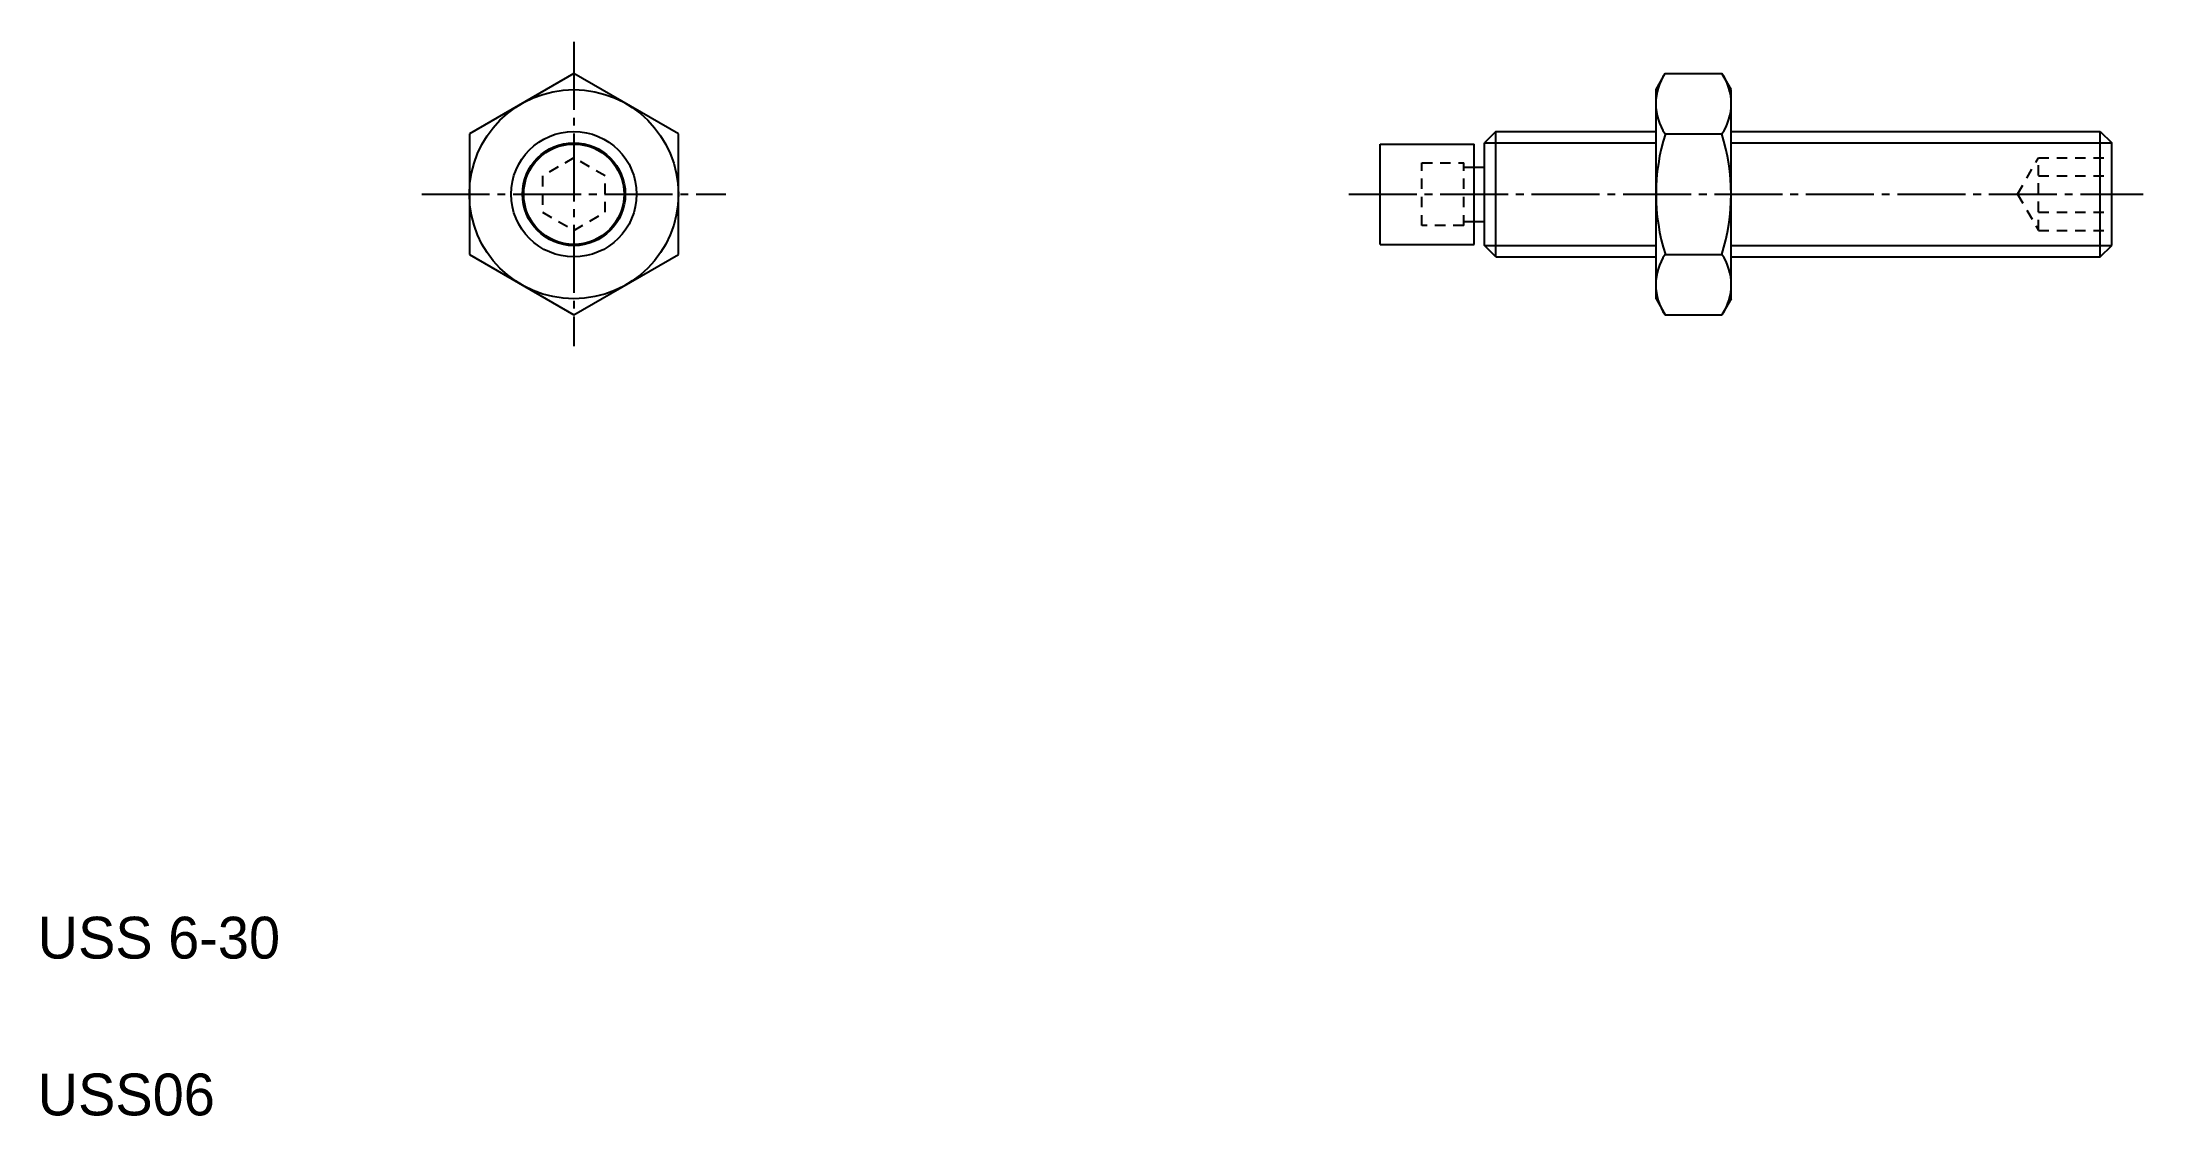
# Model space of a CAD drawing. Extents: x 5 to 106, y 5 to 56.
import ezdxf

# ---------------------------------------------------------------- set-up
doc = ezdxf.new("R2010")
doc.units = 0
doc.header["$LTSCALE"] = 0.25
doc.linetypes.add('CENTER', pattern=[17.5, 13, -1.5, 1.5, -1.5])
doc.linetypes.add('DASHED', pattern=[3.5, 2, -1.5])
doc.layers.get('0').update_dxf_attribs({"linetype": 'CONTINUOUS'})
doc.layers.add('CENTER', color=1, linetype='CENTER')

msp = doc.modelspace()

# ---------------------------------------------------------------- linework, layer by layer
at = {"color": 7, "linetype": 'CONTINUOUS'}
for p, q in [((30.65, 54.84), (25.65, 51.95)), ((35.65, 51.95), (30.65, 54.84)), ((82.42, 54.06), (82.86, 54.84)), ((82.86, 54.84), (85.57, 54.84)), ((86.02, 54.06), (85.57, 54.84)), ((82.42, 44.06), (82.42, 54.06)), ((86.02, 44.06), (86.02, 54.06)), ((25.65, 51.95), (25.65, 46.18)), ((35.65, 46.18), (35.65, 51.95)), ((69.22, 46.66), (69.22, 51.46)), ((69.22, 51.46), (73.72, 51.46)), ((73.72, 46.66), (73.72, 51.46)), ((74.76, 52.06), (74.22, 51.52)), ((74.22, 46.61), (74.22, 51.52)), ((74.76, 52.06), (82.42, 52.06)), ((74.76, 46.06), (74.76, 52.06)), ((82.86, 51.95), (85.57, 51.95)), ((86.02, 52.06), (103.67, 52.06)), ((103.67, 46.06), (103.67, 52.06)), ((103.67, 52.06), (104.22, 51.52)), ((104.22, 46.61), (104.22, 51.52)), ((73.72, 50.36), (74.22, 50.36)), ((73.72, 47.76), (74.22, 47.76)), ((69.22, 46.66), (73.72, 46.66)), ((74.76, 46.06), (74.22, 46.61)), ((103.67, 46.06), (104.22, 46.61)), ((25.65, 46.18), (30.65, 43.29)), ((30.65, 43.29), (35.65, 46.18)), ((74.76, 46.06), (82.42, 46.06)), ((82.86, 46.18), (85.57, 46.18)), ((86.02, 46.06), (103.67, 46.06)), ((82.42, 44.06), (82.86, 43.29)), ((82.86, 43.29), (85.57, 43.29)), ((86.02, 44.06), (85.57, 43.29))]:
    msp.add_line(p, q, dxfattribs=at)
at = {"color": 3, "linetype": 'CONTINUOUS'}
for p, q in [((74.22, 51.52), (82.42, 51.52)), ((86.02, 51.52), (104.22, 51.52)), ((74.22, 46.61), (82.42, 46.61)), ((86.02, 46.61), (104.22, 46.61))]:
    msp.add_line(p, q, dxfattribs=at)
at = {"color": 3, "linetype": 'DASHED'}
for p, q in [((30.65, 50.8), (29.15, 49.93)), ((32.15, 49.93), (30.65, 50.8)), ((71.22, 47.56), (71.22, 50.56)), ((71.22, 50.56), (73.22, 50.56)), ((73.22, 47.56), (73.22, 50.56)), ((73.22, 50.36), (73.72, 50.36)), ((99.72, 49.06), (100.72, 50.8)), ((100.72, 50.8), (104.22, 50.8)), ((100.72, 47.33), (100.72, 50.8)), ((29.15, 49.93), (29.15, 48.2)), ((32.15, 48.2), (32.15, 49.93)), ((100.72, 49.93), (104.22, 49.93)), ((99.72, 49.06), (100.72, 47.33)), ((29.15, 48.2), (30.65, 47.33)), ((30.65, 47.33), (32.15, 48.2)), ((73.22, 47.56), (71.22, 47.56)), ((73.22, 47.76), (73.72, 47.76)), ((100.72, 48.2), (104.22, 48.2)), ((100.72, 47.33), (104.22, 47.33))]:
    msp.add_line(p, q, dxfattribs=at)
for p, q in [((76.27, 46.61), (76.27, 46.61)), ((78.32, 46.61), (78.32, 46.61))]:
    msp.add_line(p, q)
at = {"color": 7, "linetype": 'CONTINUOUS'}
for radius in [5, 3]:
    msp.add_circle((30.65, 49.06), radius, dxfattribs=at)
at = {"color": 3, "linetype": 'CONTINUOUS'}
msp.add_circle((30.65, 49.06), 2.46, dxfattribs=at)
msp.add_circle((30.65, 49.06), 2.4)
for centre, radius, start, end in [((84.97, 53.39), 2.56, 145.6157, 214.3843), ((83.46, 53.39), 2.56, 325.6157, 34.3843), ((91.97, 49.06), 9.55, 162.412, 197.588), ((76.46, 49.06), 9.55, 342.412, 17.588), ((84.97, 44.73), 2.56, 145.6157, 214.3843), ((83.46, 44.73), 2.56, 325.6157, 34.3843)]:
    msp.add_arc(centre, radius, start, end)
at = {"layer": 'CENTER', "color": 1, "linetype": 'CENTER'}
for p, q in [((30.65, 56.34), (30.65, 41.79)), ((23.37, 49.06), (37.92, 49.06)), ((67.72, 49.06), (105.72, 49.06))]:
    msp.add_line(p, q, dxfattribs=at)

# ---------------------------------------------------------------- texts
for s, p in [('USS 6-30', (5, 12.5)), ('USS06', (5, 5))]:
    msp.add_text(s, height=2).set_placement(p)

doc.saveas('drawing.dxf')
